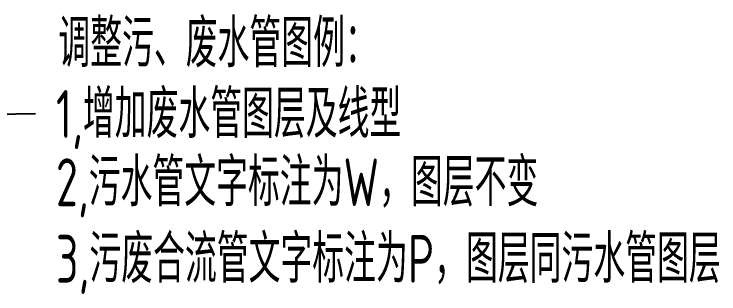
# Model space of a CAD drawing. Extents: x -84241 to 2571207, y -225492 to 1687411.
# Drawn here: x 138707 to 143859, y 10567 to 12614 of the extents above; entities that cross this region are included whole.
import ezdxf

# ---------------------------------------------------------------- set-up
doc = ezdxf.new("R2010")
doc.units = 0
doc.header["$LTSCALE"] = 1000
doc.layers.add('20200618更新内容', color=1, linetype='CONTINUOUS', plot=False)
doc.styles.add('TH-STYLE3', font='tssdeng.shx', dxfattribs={"width": 0.7, "bigfont": 'tssdchn.shx'})

msp = doc.modelspace()

# ---------------------------------------------------------------- linework, layer by layer
at = {"layer": '20200618更新内容'}
msp.add_line((125527.03, 11721.21), (138864.2, 11886.46), dxfattribs=at)

# ---------------------------------------------------------------- texts
at = {"layer": '20200618更新内容', "style": 'TH-STYLE3', "width": 0.7}
for s, p in [('调整污、废水管图例：', (139030.26, 12226.01)), ('1,增加废水管图层及线型', (139013, 11708.51)), ('2,污水管文字标注为W，图层不变', (139013, 11208.9)), ('3,污废合流管文字标注为P，图层同污水管图层', (139013, 10648.8))]:
    msp.add_text(s, height=350, dxfattribs=at).set_placement(p)

doc.saveas('drawing.dxf')
